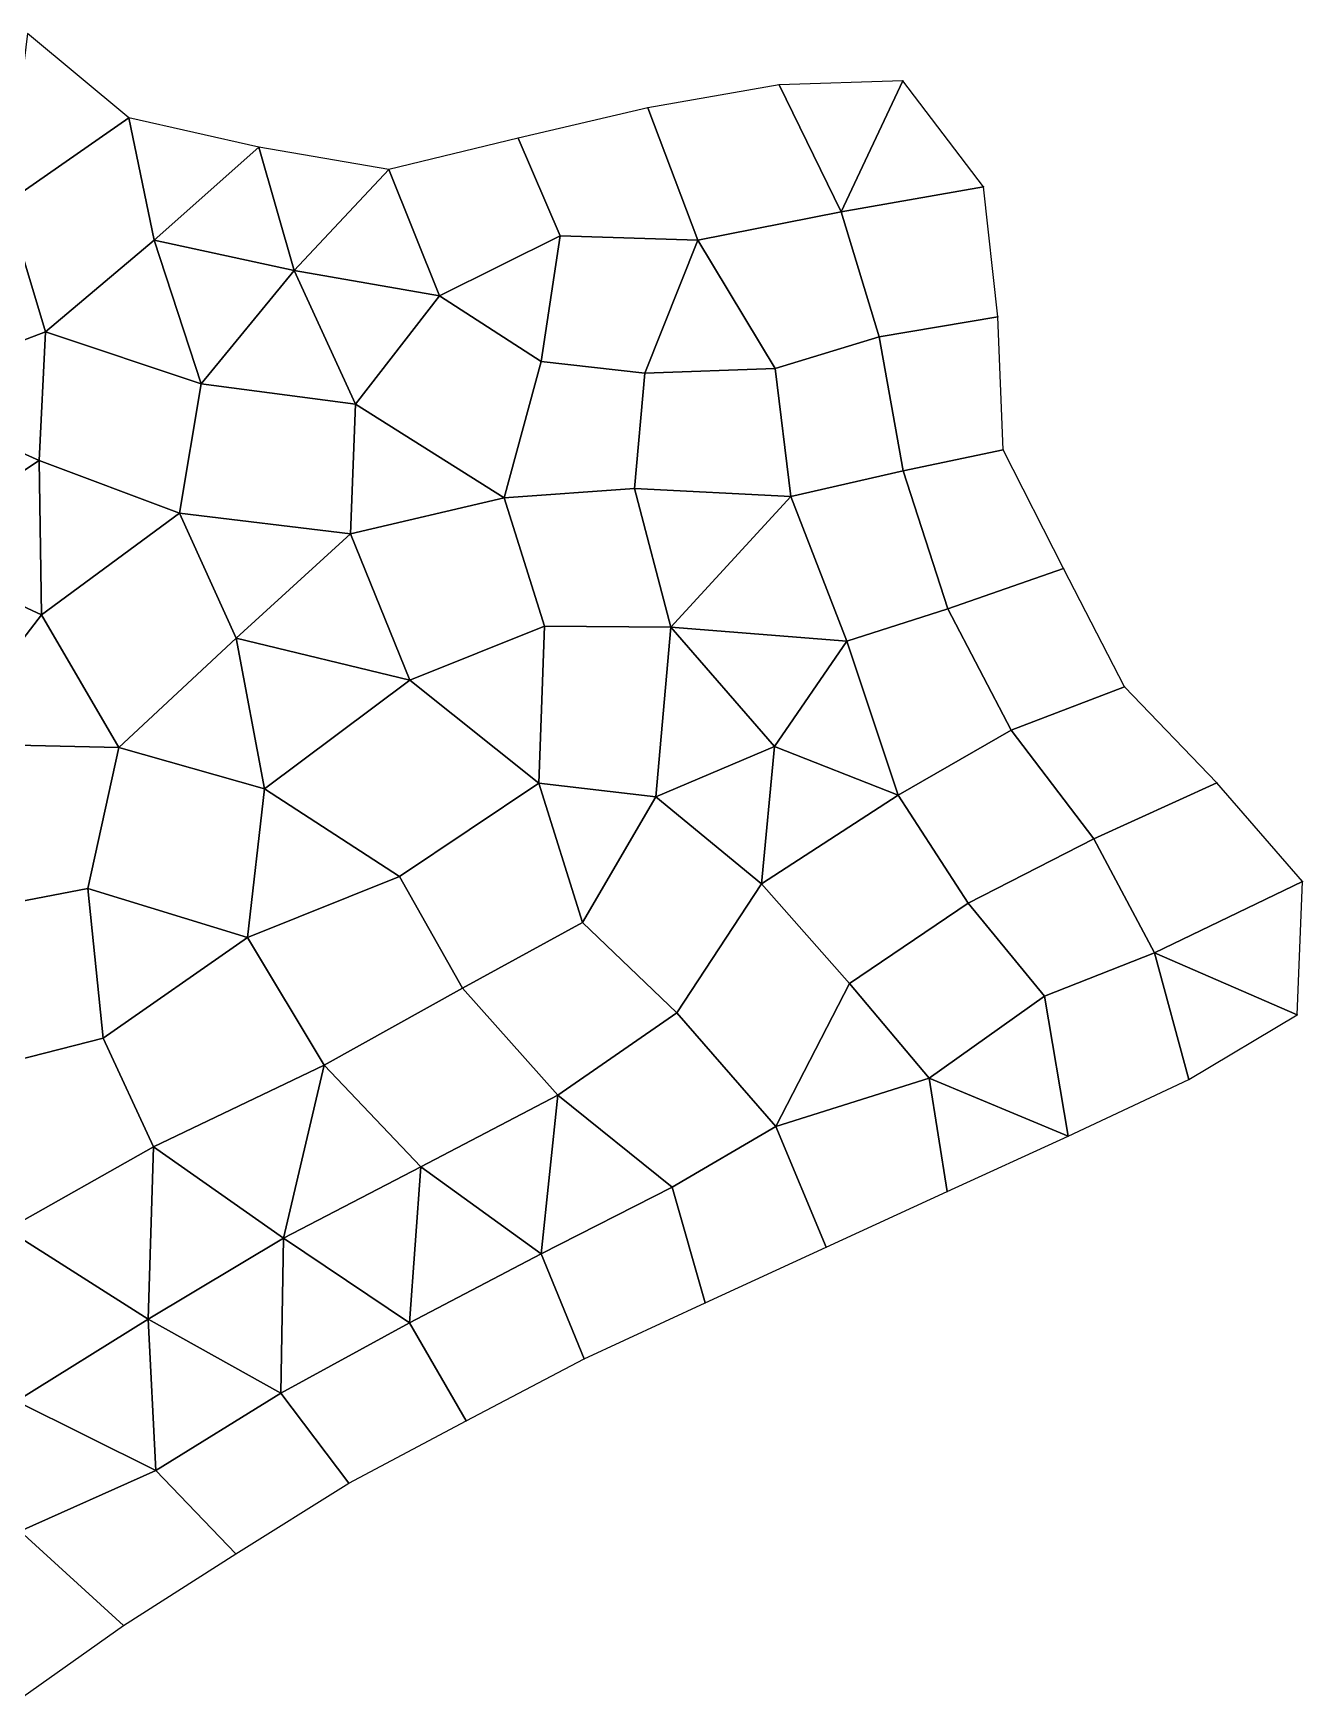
# Model space of a CAD drawing. Extents: x 727294 to 731543, y 8575035 to 8579824.
# Drawn here: x 730785.1 to 730880.8, y 8579484 to 8579609.9 of the extents above; entities that cross this region are included whole.
import ezdxf

# ---------------------------------------------------------------- set-up
doc = ezdxf.new("R2010")
doc.units = 0
for name, color, linetype in [('MESH_BOUND', 25, 'CONTINUOUS'), ('MESH_ELEMS', 250, 'CONTINUOUS'), ('MESH_NODES', 18, 'CONTINUOUS')]:
    doc.layers.add(name, color=color, linetype=linetype)

msp = doc.modelspace()

# ---------------------------------------------------------------- linework, layer by layer
at = {"layer": 'MESH_BOUND', "color": 25}
for points in [[(730792.26, 8579603.51, 38.1), (730784.61, 8579609.87, 37.78)], [(730841.28, 8579606, 38.17), (730831.39, 8579604.27, 38.17)], [(730850.62, 8579606.3, 38.17), (730841.28, 8579606, 38.17)], [(730856.7, 8579598.31, 35.58), (730850.62, 8579606.3, 38.17)], [(730802.06, 8579601.29, 38.17), (730792.26, 8579603.51, 38.1)], [(730831.39, 8579604.27, 38.17), (730821.61, 8579601.98, 38.17)], [(730811.85, 8579599.6, 38.17), (730802.06, 8579601.29, 38.17)], [(730821.61, 8579601.98, 38.17), (730811.85, 8579599.6, 38.17)], [(730857.77, 8579588.51, 25.72), (730856.7, 8579598.31, 35.58)], [(730858.19, 8579578.47, 24.76), (730857.77, 8579588.51, 25.72)], [(730862.74, 8579569.52, 23.99), (730858.19, 8579578.47, 24.76)], [(730867.34, 8579560.6, 23.97), (730862.74, 8579569.52, 23.99)], [(730874.3, 8579553.36, 28.73), (730867.34, 8579560.6, 23.97)], [(730880.76, 8579545.92, 36.71), (730874.3, 8579553.36, 28.73)], [(730880.35, 8579535.89, 36.72), (730880.76, 8579545.92, 36.71)], [(730872.19, 8579531, 30.03), (730880.35, 8579535.89, 36.72)], [(730863.09, 8579526.74, 30.36), (730872.19, 8579531, 30.03)], [(730853.96, 8579522.55, 29.26), (730863.09, 8579526.74, 30.36)], [(730844.83, 8579518.36, 31.92), (730853.96, 8579522.55, 29.26)], [(730835.71, 8579514.16, 29.52), (730844.83, 8579518.36, 31.92)], [(730826.59, 8579509.95, 28.94), (730835.71, 8579514.16, 29.52)], [(730817.7, 8579505.28, 29.55), (730826.59, 8579509.95, 28.94)], [(730808.83, 8579500.57, 29.71), (730817.7, 8579505.28, 29.55)], [(730800.32, 8579495.23, 30.44), (730808.83, 8579500.57, 29.71)], [(730791.84, 8579489.85, 30.51), (730800.32, 8579495.23, 30.44)], [(730783.66, 8579484.03, 31.11), (730791.84, 8579489.85, 30.51)]]:
    msp.add_polyline3d(points, dxfattribs=at)
at = {"layer": 'MESH_ELEMS', "color": 179}
for points in [[(730792.26, 8579603.51, 38.1), (730784.61, 8579609.87, 37.78), (730783.06, 8579597.1, 36.53), (730792.26, 8579603.51, 38.1)], [(730841.28, 8579606, 38.17), (730831.39, 8579604.27, 38.17), (730835.16, 8579594.28, 35.86), (730845.97, 8579596.42, 35.03)], [(730841.28, 8579606, 38.17), (730845.97, 8579596.42, 35.03), (730850.62, 8579606.3, 38.17), (730841.28, 8579606, 38.17)], [(730856.7, 8579598.31, 35.58), (730850.62, 8579606.3, 38.17), (730845.97, 8579596.42, 35.03), (730856.7, 8579598.31, 35.58)], [(730794.16, 8579594.28, 38.11), (730792.26, 8579603.51, 38.1), (730783.06, 8579597.1, 36.53), (730785.97, 8579587.38, 33.77)], [(730792.26, 8579603.51, 38.1), (730794.16, 8579594.28, 38.11), (730802.06, 8579601.29, 38.17), (730792.26, 8579603.51, 38.1)], [(730824.79, 8579594.6, 37.99), (730835.16, 8579594.28, 35.86), (730831.39, 8579604.27, 38.17), (730821.61, 8579601.98, 38.17)], [(730794.16, 8579594.28, 38.11), (730804.73, 8579592, 38.15), (730802.06, 8579601.29, 38.17), (730794.16, 8579594.28, 38.11)], [(730804.73, 8579592, 38.15), (730811.85, 8579599.6, 38.17), (730802.06, 8579601.29, 38.17), (730804.73, 8579592, 38.15)], [(730815.69, 8579590.08, 35.69), (730824.79, 8579594.6, 37.99), (730821.61, 8579601.98, 38.17), (730811.85, 8579599.6, 38.17)], [(730804.73, 8579592, 38.15), (730815.69, 8579590.08, 35.69), (730811.85, 8579599.6, 38.17), (730804.73, 8579592, 38.15)], [(730856.7, 8579598.31, 35.58), (730845.97, 8579596.42, 35.03), (730848.83, 8579586.99, 31.82), (730857.77, 8579588.51, 25.72)], [(730785.97, 8579587.38, 33.77), (730783.06, 8579597.1, 36.53), (730774.9, 8579594.42, 32.03), (730774.01, 8579582.83, 29.55)], [(730841, 8579584.6, 31.42), (730848.83, 8579586.99, 31.82), (730845.97, 8579596.42, 35.03), (730835.16, 8579594.28, 35.86)], [(730794.16, 8579594.28, 38.11), (730785.97, 8579587.38, 33.77), (730797.71, 8579583.45, 34.51), (730794.16, 8579594.28, 38.11)], [(730797.71, 8579583.45, 34.51), (730804.73, 8579592, 38.15), (730794.16, 8579594.28, 38.11), (730797.71, 8579583.45, 34.51)], [(730823.34, 8579585.14, 34.3), (730824.79, 8579594.6, 37.99), (730815.69, 8579590.08, 35.69), (730823.34, 8579585.14, 34.3)], [(730831.17, 8579584.25, 32.63), (730835.16, 8579594.28, 35.86), (730824.79, 8579594.6, 37.99), (730823.34, 8579585.14, 34.3)], [(730835.16, 8579594.28, 35.86), (730831.17, 8579584.25, 32.63), (730841, 8579584.6, 31.42), (730835.16, 8579594.28, 35.86)], [(730809.35, 8579581.93, 34.34), (730804.73, 8579592, 38.15), (730797.71, 8579583.45, 34.51), (730809.35, 8579581.93, 34.34)], [(730809.35, 8579581.93, 34.34), (730815.69, 8579590.08, 35.69), (730804.73, 8579592, 38.15), (730809.35, 8579581.93, 34.34)], [(730823.34, 8579585.14, 34.3), (730815.69, 8579590.08, 35.69), (730809.35, 8579581.93, 34.34), (730820.56, 8579574.85, 29.87)], [(730858.19, 8579578.47, 24.76), (730857.77, 8579588.51, 25.72), (730848.83, 8579586.99, 31.82), (730850.65, 8579576.88, 29.75)], [(730785.5, 8579577.68, 27.9), (730785.97, 8579587.38, 33.77), (730774.01, 8579582.83, 29.55), (730785.5, 8579577.68, 27.9)], [(730797.71, 8579583.45, 34.51), (730785.97, 8579587.38, 33.77), (730785.5, 8579577.68, 27.9), (730796.08, 8579573.71, 28)], [(730850.65, 8579576.88, 29.75), (730848.83, 8579586.99, 31.82), (730841, 8579584.6, 31.42), (730842.16, 8579574.95, 25.61)], [(730830.39, 8579575.56, 29.28), (730831.17, 8579584.25, 32.63), (730823.34, 8579585.14, 34.3), (730820.56, 8579574.85, 29.87)], [(730841, 8579584.6, 31.42), (730831.17, 8579584.25, 32.63), (730830.39, 8579575.56, 29.28), (730842.16, 8579574.95, 25.61)], [(730796.08, 8579573.71, 28), (730808.96, 8579572.14, 27.07), (730809.35, 8579581.93, 34.34), (730797.71, 8579583.45, 34.51)], [(730774.01, 8579582.83, 29.55), (730775.2, 8579570.89, 26.56), (730785.5, 8579577.68, 27.9), (730774.01, 8579582.83, 29.55)], [(730808.96, 8579572.14, 27.07), (730820.56, 8579574.85, 29.87), (730809.35, 8579581.93, 34.34), (730808.96, 8579572.14, 27.07)], [(730858.19, 8579578.47, 24.76), (730850.65, 8579576.88, 29.75), (730854.02, 8579566.49, 24.43), (730862.74, 8579569.52, 23.99)], [(730785.67, 8579566.03, 25.55), (730785.5, 8579577.68, 27.9), (730775.2, 8579570.89, 26.56), (730785.67, 8579566.03, 25.55)], [(730785.5, 8579577.68, 27.9), (730785.67, 8579566.03, 25.55), (730796.08, 8579573.71, 28), (730785.5, 8579577.68, 27.9)], [(730842.16, 8579574.95, 25.61), (730846.4, 8579564.06, 24.28), (730854.02, 8579566.49, 24.43), (730850.65, 8579576.88, 29.75)], [(730813.44, 8579561.1, 24.83), (730823.6, 8579565.19, 25.44), (730820.56, 8579574.85, 29.87), (730808.96, 8579572.14, 27.07)], [(730823.6, 8579565.19, 25.44), (730833.12, 8579565.11, 25.63), (730830.39, 8579575.56, 29.28), (730820.56, 8579574.85, 29.87)], [(730842.16, 8579574.95, 25.61), (730830.39, 8579575.56, 29.28), (730833.12, 8579565.11, 25.63), (730842.16, 8579574.95, 25.61)], [(730833.12, 8579565.11, 25.63), (730846.4, 8579564.06, 24.28), (730842.16, 8579574.95, 25.61), (730833.12, 8579565.11, 25.63)], [(730800.34, 8579564.27, 25.24), (730796.08, 8579573.71, 28), (730785.67, 8579566.03, 25.55), (730791.51, 8579556.03, 24.78)], [(730796.08, 8579573.71, 28), (730800.34, 8579564.27, 25.24), (730808.96, 8579572.14, 27.07), (730796.08, 8579573.71, 28)], [(730808.96, 8579572.14, 27.07), (730800.34, 8579564.27, 25.24), (730813.44, 8579561.1, 24.83), (730808.96, 8579572.14, 27.07)], [(730778.2, 8579556.33, 25.52), (730785.67, 8579566.03, 25.55), (730775.2, 8579570.89, 26.56), (730767.02, 8579564.97, 26.13)], [(730862.74, 8579569.52, 23.99), (730854.02, 8579566.49, 24.43), (730858.79, 8579557.33, 31.34), (730867.34, 8579560.6, 23.97)], [(730791.51, 8579556.03, 24.78), (730785.67, 8579566.03, 25.55), (730778.2, 8579556.33, 25.52), (730791.51, 8579556.03, 24.78)], [(730850.27, 8579552.44, 23.97), (730858.79, 8579557.33, 31.34), (730854.02, 8579566.49, 24.43), (730846.4, 8579564.06, 24.28)], [(730823.17, 8579553.35, 24.55), (730823.6, 8579565.19, 25.44), (730813.44, 8579561.1, 24.83), (730823.17, 8579553.35, 24.55)], [(730831.98, 8579552.31, 24.19), (730833.12, 8579565.11, 25.63), (730823.6, 8579565.19, 25.44), (730823.17, 8579553.35, 24.55)], [(730833.12, 8579565.11, 25.63), (730831.98, 8579552.31, 24.19), (730840.93, 8579556.11, 23.99), (730833.12, 8579565.11, 25.63)], [(730840.93, 8579556.11, 23.99), (730846.4, 8579564.06, 24.28), (730833.12, 8579565.11, 25.63), (730840.93, 8579556.11, 23.99)], [(730800.34, 8579564.27, 25.24), (730791.51, 8579556.03, 24.78), (730802.49, 8579552.91, 24.69), (730800.34, 8579564.27, 25.24)], [(730800.34, 8579564.27, 25.24), (730802.49, 8579552.91, 24.69), (730813.44, 8579561.1, 24.83), (730800.34, 8579564.27, 25.24)], [(730850.27, 8579552.44, 23.97), (730846.4, 8579564.06, 24.28), (730840.93, 8579556.11, 23.99), (730850.27, 8579552.44, 23.97)], [(730812.67, 8579546.3, 24.51), (730823.17, 8579553.35, 24.55), (730813.44, 8579561.1, 24.83), (730802.49, 8579552.91, 24.69)], [(730865.01, 8579549.16, 36.32), (730874.3, 8579553.36, 28.73), (730867.34, 8579560.6, 23.97), (730858.79, 8579557.33, 31.34)], [(730858.79, 8579557.33, 31.34), (730850.27, 8579552.44, 23.97), (730855.55, 8579544.29, 24.76), (730865.01, 8579549.16, 36.32)], [(730789.17, 8579545.4, 24.87), (730791.51, 8579556.03, 24.78), (730778.2, 8579556.33, 25.52), (730779.2, 8579543.5, 24.88)], [(730789.17, 8579545.4, 24.87), (730801.21, 8579541.7, 24.8), (730802.49, 8579552.91, 24.69), (730791.51, 8579556.03, 24.78)], [(730831.98, 8579552.31, 24.19), (730839.97, 8579545.75, 24.45), (730840.93, 8579556.11, 23.99), (730831.98, 8579552.31, 24.19)], [(730839.97, 8579545.75, 24.45), (730850.27, 8579552.44, 23.97), (730840.93, 8579556.11, 23.99), (730839.97, 8579545.75, 24.45)], [(730826.46, 8579542.83, 24.8), (730823.17, 8579553.35, 24.55), (730812.67, 8579546.3, 24.51), (730817.41, 8579537.9, 24.86)], [(730831.98, 8579552.31, 24.19), (730823.17, 8579553.35, 24.55), (730826.46, 8579542.83, 24.8), (730831.98, 8579552.31, 24.19)], [(730874.3, 8579553.36, 28.73), (730865.01, 8579549.16, 36.32), (730869.6, 8579540.56, 26.47), (730880.76, 8579545.92, 36.71)], [(730802.49, 8579552.91, 24.69), (730801.21, 8579541.7, 24.8), (730812.67, 8579546.3, 24.51), (730802.49, 8579552.91, 24.69)], [(730839.97, 8579545.75, 24.45), (730831.98, 8579552.31, 24.19), (730826.46, 8579542.83, 24.8), (730833.58, 8579536.03, 25.29)], [(730839.97, 8579545.75, 24.45), (730846.6, 8579538.24, 25.03), (730855.55, 8579544.29, 24.76), (730850.27, 8579552.44, 23.97)], [(730861.31, 8579537.28, 26.17), (730869.6, 8579540.56, 26.47), (730865.01, 8579549.16, 36.32), (730855.55, 8579544.29, 24.76)], [(730817.41, 8579537.9, 24.86), (730812.67, 8579546.3, 24.51), (730801.21, 8579541.7, 24.8), (730806.99, 8579532.09, 25.13)], [(730846.6, 8579538.24, 25.03), (730839.97, 8579545.75, 24.45), (730833.58, 8579536.03, 25.29), (730841.03, 8579527.45, 26.3)], [(730880.76, 8579545.92, 36.71), (730869.6, 8579540.56, 26.47), (730880.35, 8579535.89, 36.72), (730880.76, 8579545.92, 36.71)], [(730779.2, 8579543.5, 24.88), (730778.19, 8579531.03, 25.2), (730790.31, 8579534.11, 25.04), (730789.17, 8579545.4, 24.87)], [(730789.17, 8579545.4, 24.87), (730790.31, 8579534.11, 25.04), (730801.21, 8579541.7, 24.8), (730789.17, 8579545.4, 24.87)], [(730852.61, 8579531.11, 25.96), (730861.31, 8579537.28, 26.17), (730855.55, 8579544.29, 24.76), (730846.6, 8579538.24, 25.03)], [(730824.59, 8579529.82, 25.74), (730833.58, 8579536.03, 25.29), (730826.46, 8579542.83, 24.8), (730817.41, 8579537.9, 24.86)], [(730806.99, 8579532.09, 25.13), (730801.21, 8579541.7, 24.8), (730790.31, 8579534.11, 25.04), (730794.1, 8579525.93, 25.46)], [(730872.19, 8579531, 30.03), (730869.6, 8579540.56, 26.47), (730861.31, 8579537.28, 26.17), (730863.09, 8579526.74, 30.36)], [(730880.35, 8579535.89, 36.72), (730869.6, 8579540.56, 26.47), (730872.19, 8579531, 30.03), (730880.35, 8579535.89, 36.72)], [(730846.6, 8579538.24, 25.03), (730841.03, 8579527.45, 26.3), (730852.61, 8579531.11, 25.96), (730846.6, 8579538.24, 25.03)], [(730814.27, 8579524.42, 26), (730824.59, 8579529.82, 25.74), (730817.41, 8579537.9, 24.86), (730806.99, 8579532.09, 25.13)], [(730861.31, 8579537.28, 26.17), (730852.61, 8579531.11, 25.96), (730863.09, 8579526.74, 30.36), (730861.31, 8579537.28, 26.17)], [(730833.58, 8579536.03, 25.29), (730824.59, 8579529.82, 25.74), (730833.22, 8579522.88, 27.17), (730841.03, 8579527.45, 26.3)], [(730794.1, 8579525.93, 25.46), (730790.31, 8579534.11, 25.04), (730778.19, 8579531.03, 25.2), (730783.09, 8579519.7, 25.57)], [(730794.1, 8579525.93, 25.46), (730803.92, 8579519.04, 26.75), (730806.99, 8579532.09, 25.13), (730794.1, 8579525.93, 25.46)], [(730803.92, 8579519.04, 26.75), (730814.27, 8579524.42, 26), (730806.99, 8579532.09, 25.13), (730803.92, 8579519.04, 26.75)], [(730853.96, 8579522.55, 29.26), (730852.61, 8579531.11, 25.96), (730841.03, 8579527.45, 26.3), (730844.83, 8579518.36, 31.92)], [(730852.61, 8579531.11, 25.96), (730853.96, 8579522.55, 29.26), (730863.09, 8579526.74, 30.36), (730852.61, 8579531.11, 25.96)], [(730824.59, 8579529.82, 25.74), (730814.27, 8579524.42, 26), (730823.35, 8579517.85, 27.42), (730824.59, 8579529.82, 25.74)], [(730823.35, 8579517.85, 27.42), (730833.22, 8579522.88, 27.17), (730824.59, 8579529.82, 25.74), (730823.35, 8579517.85, 27.42)], [(730844.83, 8579518.36, 31.92), (730841.03, 8579527.45, 26.3), (730833.22, 8579522.88, 27.17), (730835.71, 8579514.16, 29.52)], [(730783.09, 8579519.7, 25.57), (730793.71, 8579512.93, 27.21), (730794.1, 8579525.93, 25.46), (730783.09, 8579519.7, 25.57)], [(730803.92, 8579519.04, 26.75), (730794.1, 8579525.93, 25.46), (730793.71, 8579512.93, 27.21), (730803.92, 8579519.04, 26.75)], [(730814.27, 8579524.42, 26), (730803.92, 8579519.04, 26.75), (730813.41, 8579512.67, 27.67), (730814.27, 8579524.42, 26)], [(730814.27, 8579524.42, 26), (730813.41, 8579512.67, 27.67), (730823.35, 8579517.85, 27.42), (730814.27, 8579524.42, 26)], [(730823.35, 8579517.85, 27.42), (730826.59, 8579509.95, 28.94), (730835.71, 8579514.16, 29.52), (730833.22, 8579522.88, 27.17)], [(730783.09, 8579519.7, 25.57), (730783.79, 8579506.74, 26.97), (730793.71, 8579512.93, 27.21), (730783.09, 8579519.7, 25.57)], [(730803.92, 8579519.04, 26.75), (730793.71, 8579512.93, 27.21), (730803.71, 8579507.36, 27.9), (730803.92, 8579519.04, 26.75)], [(730813.41, 8579512.67, 27.67), (730803.92, 8579519.04, 26.75), (730803.71, 8579507.36, 27.9), (730813.41, 8579512.67, 27.67)], [(730813.41, 8579512.67, 27.67), (730817.7, 8579505.28, 29.55), (730826.59, 8579509.95, 28.94), (730823.35, 8579517.85, 27.42)], [(730783.79, 8579506.74, 26.97), (730794.28, 8579501.53, 28.79), (730793.71, 8579512.93, 27.21), (730783.79, 8579506.74, 26.97)], [(730794.28, 8579501.53, 28.79), (730803.71, 8579507.36, 27.9), (730793.71, 8579512.93, 27.21), (730794.28, 8579501.53, 28.79)], [(730808.83, 8579500.57, 29.71), (730817.7, 8579505.28, 29.55), (730813.41, 8579512.67, 27.67), (730803.71, 8579507.36, 27.9)], [(730784.05, 8579496.95, 28.09), (730794.28, 8579501.53, 28.79), (730783.79, 8579506.74, 26.97), (730784.05, 8579496.95, 28.09)], [(730800.32, 8579495.23, 30.44), (730808.83, 8579500.57, 29.71), (730803.71, 8579507.36, 27.9), (730794.28, 8579501.53, 28.79)], [(730791.84, 8579489.85, 30.51), (730800.32, 8579495.23, 30.44), (730794.28, 8579501.53, 28.79), (730784.05, 8579496.95, 28.09)], [(730783.66, 8579484.03, 31.11), (730791.84, 8579489.85, 30.51), (730784.05, 8579496.95, 28.09), (730776.5, 8579489.26, 29.03)]]:
    msp.add_3dface(points, dxfattribs=at)
at = {"layer": 'MESH_NODES', "color": 18}
for p in [(730841.28, 8579606, 38.17), (730850.62, 8579606.3, 38.17), (730792.26, 8579603.51, 38.1), (730831.39, 8579604.27, 38.17), (730802.06, 8579601.29, 38.17), (730821.61, 8579601.98, 38.17), (730811.85, 8579599.6, 38.17), (730856.7, 8579598.31, 35.58), (730845.97, 8579596.42, 35.03), (730794.16, 8579594.28, 38.11), (730824.79, 8579594.6, 37.99), (730835.16, 8579594.28, 35.86), (730804.73, 8579592, 38.15), (730815.69, 8579590.08, 35.69), (730857.77, 8579588.51, 25.72), (730785.97, 8579587.38, 33.77), (730848.83, 8579586.99, 31.82), (730823.34, 8579585.14, 34.3), (730841, 8579584.6, 31.42), (730797.71, 8579583.45, 34.51), (730831.17, 8579584.25, 32.63), (730809.35, 8579581.93, 34.34), (730858.19, 8579578.47, 24.76), (730785.5, 8579577.68, 27.9), (730850.65, 8579576.88, 29.75), (730820.56, 8579574.85, 29.87), (730830.39, 8579575.56, 29.28), (730842.16, 8579574.95, 25.61), (730796.08, 8579573.71, 28), (730808.96, 8579572.14, 27.07), (730862.74, 8579569.52, 23.99), (730785.67, 8579566.03, 25.55), (730854.02, 8579566.49, 24.43), (730823.6, 8579565.19, 25.44), (730833.12, 8579565.11, 25.63), (730800.34, 8579564.27, 25.24), (730846.4, 8579564.06, 24.28), (730813.44, 8579561.1, 24.83), (730867.34, 8579560.6, 23.97), (730858.79, 8579557.33, 31.34), (730791.51, 8579556.03, 24.78), (730840.93, 8579556.11, 23.99), (730823.17, 8579553.35, 24.55), (730874.3, 8579553.36, 28.73), (730802.49, 8579552.91, 24.69), (730831.98, 8579552.31, 24.19), (730850.27, 8579552.44, 23.97), (730865.01, 8579549.16, 36.32), (730812.67, 8579546.3, 24.51), (730839.97, 8579545.75, 24.45), (730880.76, 8579545.92, 36.71), (730789.17, 8579545.4, 24.87), (730855.55, 8579544.29, 24.76), (730826.46, 8579542.83, 24.8), (730801.21, 8579541.7, 24.8), (730869.6, 8579540.56, 26.47), (730846.6, 8579538.24, 25.03), (730817.41, 8579537.9, 24.86), (730861.31, 8579537.28, 26.17), (730833.58, 8579536.03, 25.29), (730880.35, 8579535.89, 36.72), (730790.31, 8579534.11, 25.04), (730806.99, 8579532.09, 25.13), (730852.61, 8579531.11, 25.96), (730872.19, 8579531, 30.03), (730824.59, 8579529.82, 25.74), (730841.03, 8579527.45, 26.3), (730863.09, 8579526.74, 30.36), (730794.1, 8579525.93, 25.46), (730814.27, 8579524.42, 26), (730833.22, 8579522.88, 27.17), (730853.96, 8579522.55, 29.26), (730803.92, 8579519.04, 26.75), (730844.83, 8579518.36, 31.92), (730823.35, 8579517.85, 27.42), (730835.71, 8579514.16, 29.52), (730793.71, 8579512.93, 27.21), (730813.41, 8579512.67, 27.67), (730826.59, 8579509.95, 28.94), (730803.71, 8579507.36, 27.9), (730817.7, 8579505.28, 29.55), (730794.28, 8579501.53, 28.79), (730808.83, 8579500.57, 29.71), (730800.32, 8579495.23, 30.44), (730791.84, 8579489.85, 30.51)]:
    msp.add_point(p, dxfattribs=at)

doc.saveas('drawing.dxf')
